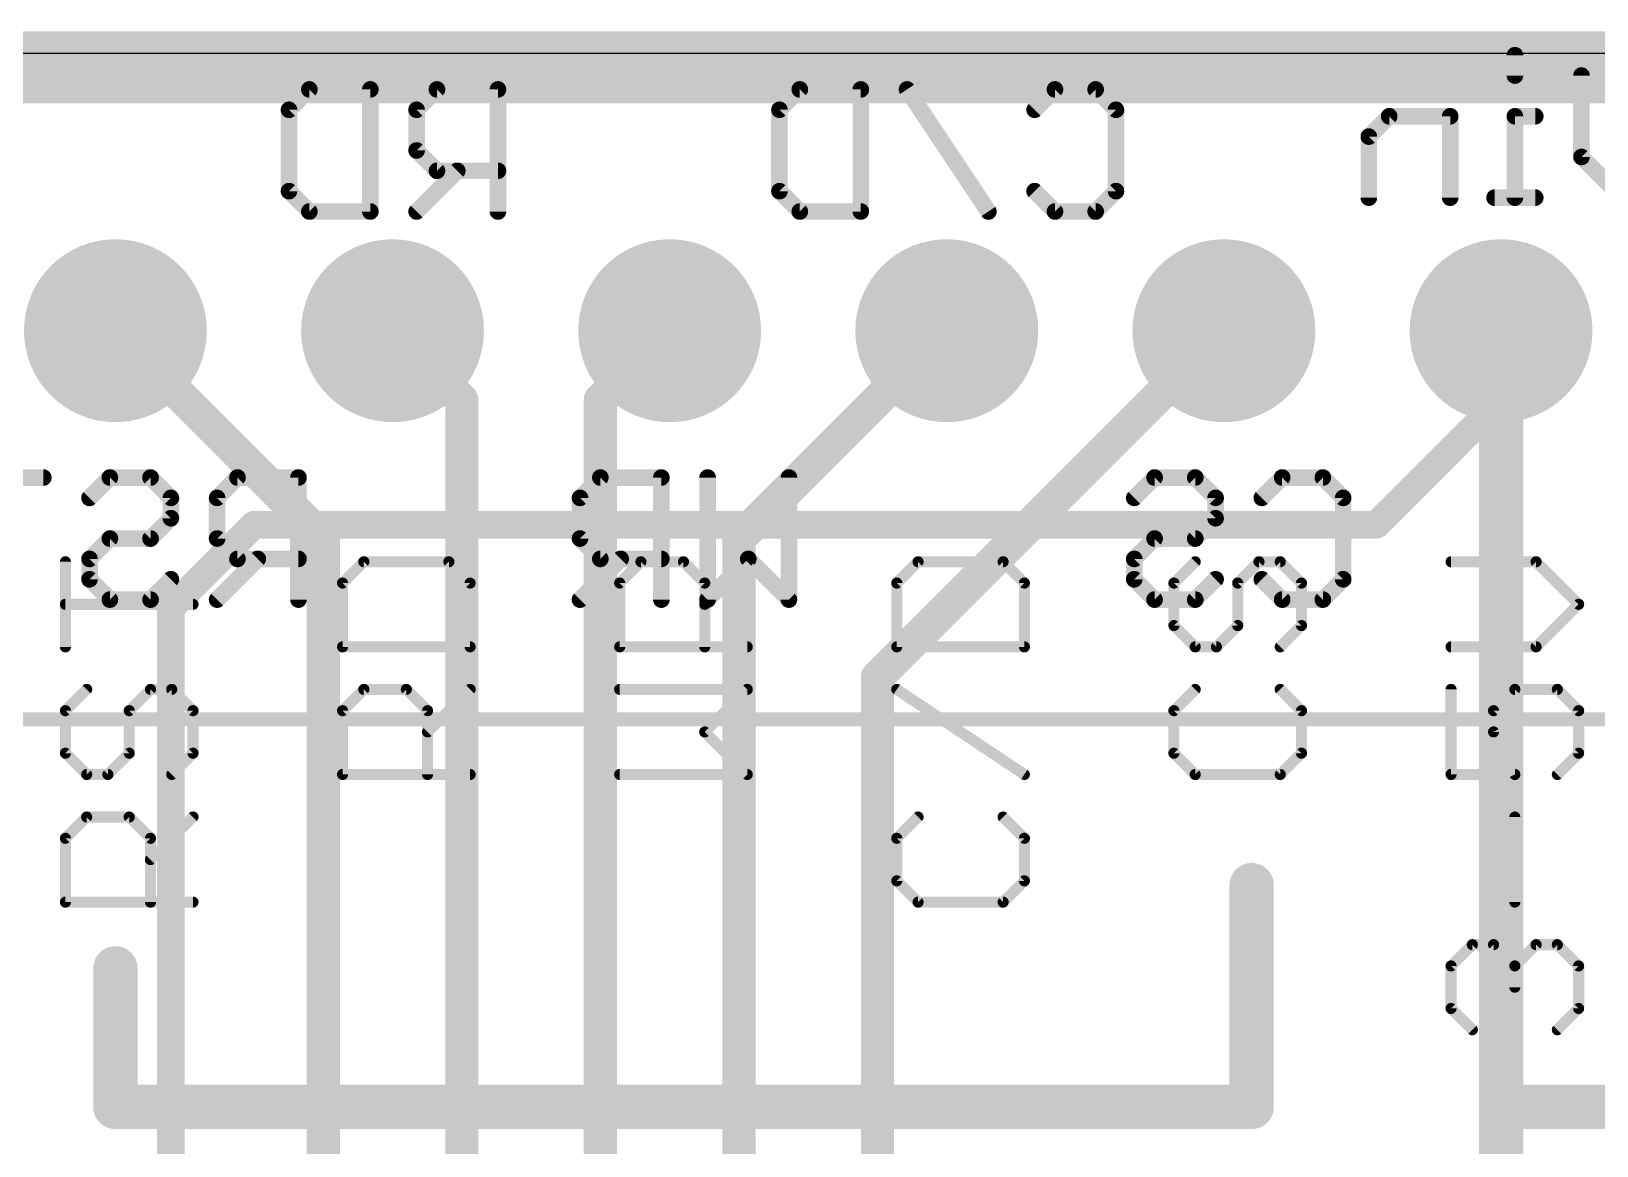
# Model space of a CAD drawing. Extents: x -31.2 to 31.2, y -41.1 to 40.8.
# Drawn here: x 8.12 to 22.47, y 30.63 to 40.84 of the extents above; entities that cross this region are included whole.
import ezdxf

# ---------------------------------------------------------------- set-up
doc = ezdxf.new("R2010")
doc.units = 0
for name, color, linetype in [('1', 12, 'CONTINUOUS'), ('16', 132, 'CONTINUOUS'), ('17', 110, 'CONTINUOUS'), ('20', 53, 'CONTINUOUS'), ('21', 40, 'CONTINUOUS'), ('22', 6, 'CONTINUOUS'), ('51', 253, 'CONTINUOUS')]:
    doc.layers.add(name, color=color, linetype=linetype)

# ---------------------------------------------------------------- blocks, each defined once
blk = doc.blocks.new('RECT')
blk.add_solid([(-0.5, -0.5), (0.5, -0.5), (-0.5, 0.5), (0.5, 0.5)])
blk = doc.blocks.new('ROUNDP')
at = {"const_width": 0.5}
blk.add_lwpolyline([(0, -0.25, 1), (0, 0.25, 1), (0, -0.25)], format="xyb", dxfattribs=at)

msp = doc.modelspace()

# ---------------------------------------------------------------- linework, layer by layer
at = {"layer": '1'}
for points, const_width in [([(25.4, 40.64), (-25.4, 40.64)], 0.4064), ([(8.89, 38.1), (10.795, 36.195)], 0.3048), ([(11.43, 38.1), (12.065, 37.465)], 0.3048), ([(13.97, 38.1), (13.335, 37.465)], 0.3048), ([(16.51, 38.1), (14.605, 36.195)], 0.3048), ([(19.05, 38.1), (15.875, 34.925)], 0.3048), ([(21.59, 38.1), (21.59, 26.924)], 0.4064), ([(12.065, 37.465), (12.065, 23.3172)], 0.3048), ([(13.335, 37.465), (13.335, 26.67)], 0.3048), ([(10.795, 36.195), (10.795, 23.3172)], 0.3048), ([(14.605, 36.195), (14.605, 23.3172)], 0.3048), ([(15.875, 34.925), (15.875, 23.3172)], 0.3048)]:
    msp.add_lwpolyline(points, dxfattribs=dict(at, const_width=const_width))
for points, const_width in [([(8.9439, 38.1539, 1), (8.8361, 38.0461)], 0.1524), ([(11.4839, 38.1539, 1), (11.3761, 38.0461)], 0.1524), ([(14.0239, 38.0461, 1), (13.9161, 38.1539)], 0.1524), ([(16.5639, 38.0461, 1), (16.4561, 38.1539)], 0.1524), ([(19.1039, 38.0461, 1), (18.9961, 38.1539)], 0.1524), ([(21.6916, 38.1, 1), (21.4884, 38.1)], 0.2032), ([(12.1412, 37.465, 1), (11.9888, 37.465)], 0.1524), ([(12.0111, 37.4111, 1), (12.1189, 37.5189)], 0.1524), ([(13.4112, 37.465, 1), (13.2588, 37.465)], 0.1524), ([(13.2811, 37.5189, 1), (13.3889, 37.4111)], 0.1524), ([(10.8712, 36.195, 1), (10.7188, 36.195)], 0.1524), ([(10.7411, 36.1411, 1), (10.8489, 36.2489)], 0.1524), ([(14.6812, 36.195, 1), (14.5288, 36.195)], 0.1524), ([(14.5511, 36.2489, 1), (14.6589, 36.1411)], 0.1524), ([(15.9512, 34.925, 1), (15.7988, 34.925)], 0.1524), ([(15.8211, 34.9789, 1), (15.9289, 34.8711)], 0.1524)]:
    msp.add_lwpolyline(points, format="xyb", dxfattribs=dict(at, const_width=const_width))
at = {"layer": '16'}
for points, const_width in [([(25.4, 40.386), (-25.4, 40.386)], 0.4064), ([(21.59, 37.465), (21.59, 38.1)], 0.254), ([(20.447, 36.322), (21.59, 37.465)], 0.254), ([(9.398, 35.56), (10.16, 36.322)], 0.254), ([(10.16, 36.322), (20.447, 36.322)], 0.254), ([(9.398, 29.083), (9.398, 35.56)], 0.254)]:
    msp.add_lwpolyline(points, dxfattribs=dict(at, const_width=const_width))
at = {"layer": '16', "const_width": 0.127}
for points in [[(21.6535, 38.1, 1), (21.5265, 38.1)], [(21.6349, 37.4201, 1), (21.5451, 37.5099)], [(21.5265, 37.465, 1), (21.6535, 37.465)], [(10.16, 36.3855, 1), (10.16, 36.2585)], [(10.2049, 36.2771, 1), (10.1151, 36.3669)], [(20.447, 36.2585, 1), (20.447, 36.3855)], [(20.4021, 36.3669, 1), (20.4919, 36.2771)], [(9.4615, 35.56, 1), (9.3345, 35.56)], [(9.3531, 35.6049, 1), (9.4429, 35.5151)]]:
    msp.add_lwpolyline(points, format="xyb", dxfattribs=at)
at = {"layer": '20'}
msp.add_line((28.702, 40.64), (-28.702, 40.64), dxfattribs=at)
at = {"layer": '21'}
for points, const_width in [([(8.4318, 35.2034), (8.4318, 35.983)], 0.1016), ([(11.1667, 35.983), (10.9718, 35.7881)], 0.1016), ([(11.9463, 35.983), (11.1667, 35.983)], 0.1016), ([(12.1412, 35.7881), (11.9463, 35.983)], 0.1016), ([(13.5118, 35.7881), (13.7067, 35.983)], 0.1016), ([(13.7067, 35.983), (14.0965, 35.983)], 0.1016), ([(14.0965, 35.983), (14.2914, 35.7881)], 0.1016), ([(14.2914, 35.5932), (14.6812, 35.983)], 0.1016), ([(16.2467, 35.983), (16.0518, 35.7881)], 0.1016), ([(17.0263, 35.983), (16.2467, 35.983)], 0.1016), ([(17.2212, 35.7881), (17.0263, 35.983)], 0.1016), ([(18.7867, 35.983), (18.5918, 35.7881)], 0.1016), ([(19.1765, 35.7881), (19.3714, 35.983)], 0.1016), ([(19.3714, 35.983), (19.5663, 35.983)], 0.1016), ([(19.5663, 35.983), (19.7612, 35.7881)], 0.1016), ([(21.9114, 35.983), (21.1318, 35.983)], 0.1016), ([(22.3012, 35.5932), (21.9114, 35.983)], 0.1016), ([(10.9718, 35.7881), (10.9718, 35.2034)], 0.1016), ([(12.1412, 35.2034), (12.1412, 35.7881)], 0.1016), ([(13.5118, 35.2034), (13.5118, 35.7881)], 0.1016), ([(14.2914, 35.7881), (14.2914, 35.2034)], 0.1016), ([(16.0518, 35.7881), (16.0518, 35.2034)], 0.1016), ([(17.2212, 35.2034), (17.2212, 35.7881)], 0.1016), ([(18.5918, 35.7881), (18.5918, 35.3983)], 0.1016), ([(19.1765, 35.3983), (19.1765, 35.7881)], 0.1016), ([(19.7612, 35.7881), (19.7612, 35.3983)], 0.1016), ([(9.6012, 35.5932), (8.4318, 35.5932)], 0.1016), ([(21.9114, 35.2034), (22.3012, 35.5932)], 0.1016), ([(18.5918, 35.3983), (18.7867, 35.2034)], 0.1016), ([(18.9816, 35.2034), (19.1765, 35.3983)], 0.1016), ([(19.7612, 35.3983), (19.5663, 35.2034)], 0.1016), ([(10.9718, 35.2034), (12.1412, 35.2034)], 0.1016), ([(14.6812, 35.2034), (13.5118, 35.2034)], 0.1016), ([(16.0518, 35.2034), (17.2212, 35.2034)], 0.1016), ([(18.7867, 35.2034), (18.9816, 35.2034)], 0.1016), ([(21.1318, 35.2034), (21.9114, 35.2034)], 0.1016), ([(8.6267, 34.8136), (8.4318, 34.6187)], 0.1016), ([(9.0165, 34.6187), (9.2114, 34.8136)], 0.1016), ([(9.2114, 34.8136), (9.4063, 34.8136)], 0.1016), ([(9.4063, 34.8136), (9.6012, 34.6187)], 0.1016), ([(10.9718, 34.6187), (11.1667, 34.8136)], 0.1016), ([(11.1667, 34.8136), (11.5565, 34.8136)], 0.1016), ([(11.5565, 34.8136), (11.7514, 34.6187)], 0.1016), ([(11.7514, 34.4238), (12.1412, 34.8136)], 0.1016), ([(14.6812, 34.8136), (13.5118, 34.8136)], 0.1016), ([(14.2914, 34.4238), (14.6812, 34.8136)], 0.1016), ([(17.2212, 34.034), (16.0518, 34.8136)], 0.1016), ([(18.7867, 34.8136), (18.5918, 34.6187)], 0.1016), ([(19.7612, 34.6187), (19.5663, 34.8136)], 0.1016), ([(21.1318, 34.8136), (21.1318, 34.034)], 0.1016), ([(21.5216, 34.6187), (21.7165, 34.8136)], 0.1016), ([(21.7165, 34.8136), (22.1063, 34.8136)], 0.1016), ([(22.1063, 34.8136), (22.3012, 34.6187)], 0.1016), ([(8.4318, 34.6187), (8.4318, 34.2289)], 0.1016), ([(9.0165, 34.2289), (9.0165, 34.6187)], 0.1016), ([(9.6012, 34.6187), (9.6012, 34.2289)], 0.1016), ([(10.9718, 34.034), (10.9718, 34.6187)], 0.1016), ([(11.7514, 34.6187), (11.7514, 34.034)], 0.1016), ([(18.5918, 34.6187), (18.5918, 34.2289)], 0.1016), ([(19.7612, 34.2289), (19.7612, 34.6187)], 0.1016), ([(21.5216, 34.4238), (21.5216, 34.6187)], 0.1016), ([(22.3012, 34.6187), (22.3012, 34.2289)], 0.1016), ([(14.6812, 34.034), (14.2914, 34.4238)], 0.1016), ([(21.7165, 34.034), (21.5216, 34.4238)], 0.1016), ([(8.4318, 34.2289), (8.6267, 34.034)], 0.1016), ([(8.8216, 34.034), (9.0165, 34.2289)], 0.1016), ([(9.6012, 34.2289), (9.4063, 34.034)], 0.1016), ([(18.5918, 34.2289), (18.7867, 34.034)], 0.1016), ([(19.5663, 34.034), (19.7612, 34.2289)], 0.1016), ([(22.3012, 34.2289), (22.1063, 34.034)], 0.1016), ([(8.6267, 34.034), (8.8216, 34.034)], 0.1016), ([(12.1412, 34.034), (10.9718, 34.034)], 0.1016), ([(13.5118, 34.034), (14.6812, 34.034)], 0.1016), ([(18.7867, 34.034), (19.5663, 34.034)], 0.1016), ([(21.1318, 34.034), (21.7165, 34.034)], 0.1016), ([(8.4318, 33.4493), (8.6267, 33.6442)], 0.1016), ([(8.6267, 33.6442), (9.0165, 33.6442)], 0.1016), ([(9.0165, 33.6442), (9.2114, 33.4493)], 0.1016), ([(9.2114, 33.2544), (9.6012, 33.6442)], 0.1016), ([(16.2467, 33.6442), (16.0518, 33.4493)], 0.1016), ([(17.2212, 33.4493), (17.0263, 33.6442)], 0.1016), ([(21.7165, 32.8646), (21.7165, 33.6442)], 0.1016), ([(8.4318, 32.8646), (8.4318, 33.4493)], 0.1016), ([(9.2114, 33.4493), (9.2114, 32.8646)], 0.1016), ([(16.0518, 33.4493), (16.0518, 33.0595)], 0.1016), ([(17.2212, 33.0595), (17.2212, 33.4493)], 0.1016), ([(19.304, 30.988), (19.304, 33.02)], 0.4064), ([(16.0518, 33.0595), (16.2467, 32.8646)], 0.1016), ([(17.0263, 32.8646), (17.2212, 33.0595)], 0.1016), ([(9.6012, 32.8646), (8.4318, 32.8646)], 0.1016), ([(16.2467, 32.8646), (17.0263, 32.8646)], 0.1016), ([(8.89, 32.258), (8.89, 30.988)], 0.4064), ([(21.1318, 32.2799), (21.3267, 32.4748)], 0.1016), ([(21.3267, 32.4748), (21.5216, 32.4748)], 0.1016), ([(21.5216, 32.4748), (21.7165, 32.2799)], 0.1016), ([(21.7165, 32.2799), (21.9114, 32.4748)], 0.1016), ([(21.9114, 32.4748), (22.1063, 32.4748)], 0.1016), ([(22.1063, 32.4748), (22.3012, 32.2799)], 0.1016), ([(21.1318, 31.8901), (21.1318, 32.2799)], 0.1016), ([(21.7165, 32.2799), (21.7165, 32.085)], 0.1016), ([(22.3012, 32.2799), (22.3012, 31.8901)], 0.1016), ([(21.3267, 31.6952), (21.1318, 31.8901)], 0.1016), ([(22.3012, 31.8901), (22.1063, 31.6952)], 0.1016), ([(8.89, 30.988), (19.304, 30.988)], 0.4064), ([(21.59, 30.988), (24.384, 30.988)], 0.4064)]:
    msp.add_lwpolyline(points, dxfattribs=dict(at, const_width=const_width))
for points, const_width in [([(8.4572, 35.983, 1), (8.4064, 35.983)], 0.0508), ([(11.1667, 36.0084, 1), (11.1667, 35.9576)], 0.0508), ([(11.1847, 35.965, 1), (11.1487, 36.001)], 0.0508), ([(11.9643, 36.001, 1), (11.9283, 35.965)], 0.0508), ([(11.9463, 35.9576, 1), (11.9463, 36.0084)], 0.0508), ([(13.7067, 36.0084, 1), (13.7067, 35.9576)], 0.0508), ([(13.7247, 35.965, 1), (13.6887, 36.001)], 0.0508), ([(14.1145, 36.001, 1), (14.0785, 35.965)], 0.0508), ([(14.0965, 35.9576, 1), (14.0965, 36.0084)], 0.0508), ([(14.6992, 35.965, 1), (14.6632, 36.001)], 0.0508), ([(16.2467, 36.0084, 1), (16.2467, 35.9576)], 0.0508), ([(16.2647, 35.965, 1), (16.2287, 36.001)], 0.0508), ([(17.0443, 36.001, 1), (17.0083, 35.965)], 0.0508), ([(17.0263, 35.9576, 1), (17.0263, 36.0084)], 0.0508), ([(18.8047, 35.965, 1), (18.7687, 36.001)], 0.0508), ([(19.3714, 36.0084, 1), (19.3714, 35.9576)], 0.0508), ([(19.3894, 35.965, 1), (19.3534, 36.001)], 0.0508), ([(19.5843, 36.001, 1), (19.5483, 35.965)], 0.0508), ([(19.5663, 35.9576, 1), (19.5663, 36.0084)], 0.0508), ([(21.1318, 36.0084, 1), (21.1318, 35.9576)], 0.0508), ([(21.9294, 36.001, 1), (21.8934, 35.965)], 0.0508), ([(21.9114, 35.9576, 1), (21.9114, 36.0084)], 0.0508), ([(10.9538, 35.8061, 1), (10.9898, 35.7701)], 0.0508), ([(10.9972, 35.7881, 1), (10.9464, 35.7881)], 0.0508), ([(12.1666, 35.7881, 1), (12.1158, 35.7881)], 0.0508), ([(12.1232, 35.7701, 1), (12.1592, 35.8061)], 0.0508), ([(13.4938, 35.8061, 1), (13.5298, 35.7701)], 0.0508), ([(13.5372, 35.7881, 1), (13.4864, 35.7881)], 0.0508), ([(14.3168, 35.7881, 1), (14.266, 35.7881)], 0.0508), ([(14.2734, 35.7701, 1), (14.3094, 35.8061)], 0.0508), ([(16.0338, 35.8061, 1), (16.0698, 35.7701)], 0.0508), ([(16.0772, 35.7881, 1), (16.0264, 35.7881)], 0.0508), ([(17.2466, 35.7881, 1), (17.1958, 35.7881)], 0.0508), ([(17.2032, 35.7701, 1), (17.2392, 35.8061)], 0.0508), ([(18.5738, 35.8061, 1), (18.6098, 35.7701)], 0.0508), ([(18.6172, 35.7881, 1), (18.5664, 35.7881)], 0.0508), ([(19.1585, 35.8061, 1), (19.1945, 35.7701)], 0.0508), ([(19.2019, 35.7881, 1), (19.1511, 35.7881)], 0.0508), ([(19.7866, 35.7881, 1), (19.7358, 35.7881)], 0.0508), ([(19.7432, 35.7701, 1), (19.7792, 35.8061)], 0.0508), ([(8.4318, 35.6186, 1), (8.4318, 35.5678)], 0.0508), ([(9.6012, 35.5678, 1), (9.6012, 35.6186)], 0.0508), ([(14.2734, 35.6112, 1), (14.3094, 35.5752)], 0.0508), ([(22.3192, 35.5752, 1), (22.2832, 35.6112)], 0.0508), ([(22.2832, 35.5752, 1), (22.3192, 35.6112)], 0.0508), ([(18.6098, 35.4163, 1), (18.5738, 35.3803)], 0.0508), ([(19.1945, 35.3803, 1), (19.1585, 35.4163)], 0.0508), ([(19.7792, 35.3803, 1), (19.7432, 35.4163)], 0.0508), ([(18.5664, 35.3983, 1), (18.6172, 35.3983)], 0.0508), ([(19.1511, 35.3983, 1), (19.2019, 35.3983)], 0.0508), ([(19.7358, 35.3983, 1), (19.7866, 35.3983)], 0.0508), ([(8.4064, 35.2034, 1), (8.4572, 35.2034)], 0.0508), ([(10.9718, 35.2288, 1), (10.9718, 35.178)], 0.0508), ([(10.9464, 35.2034, 1), (10.9972, 35.2034)], 0.0508), ([(12.1158, 35.2034, 1), (12.1666, 35.2034)], 0.0508), ([(12.1412, 35.178, 1), (12.1412, 35.2288)], 0.0508), ([(13.5118, 35.2288, 1), (13.5118, 35.178)], 0.0508), ([(13.4864, 35.2034, 1), (13.5372, 35.2034)], 0.0508), ([(14.266, 35.2034, 1), (14.3168, 35.2034)], 0.0508), ([(14.6812, 35.178, 1), (14.6812, 35.2288)], 0.0508), ([(16.0518, 35.2288, 1), (16.0518, 35.178)], 0.0508), ([(16.0264, 35.2034, 1), (16.0772, 35.2034)], 0.0508), ([(17.1958, 35.2034, 1), (17.2466, 35.2034)], 0.0508), ([(17.2212, 35.178, 1), (17.2212, 35.2288)], 0.0508), ([(18.7867, 35.2288, 1), (18.7867, 35.178)], 0.0508), ([(18.7687, 35.1854, 1), (18.8047, 35.2214)], 0.0508), ([(18.9636, 35.2214, 1), (18.9996, 35.1854)], 0.0508), ([(18.9816, 35.178, 1), (18.9816, 35.2288)], 0.0508), ([(19.5483, 35.2214, 1), (19.5843, 35.1854)], 0.0508), ([(21.1318, 35.2288, 1), (21.1318, 35.178)], 0.0508), ([(21.8934, 35.2214, 1), (21.9294, 35.1854)], 0.0508), ([(21.9114, 35.178, 1), (21.9114, 35.2288)], 0.0508), ([(8.6447, 34.7956, 1), (8.6087, 34.8316)], 0.0508), ([(9.2114, 34.839, 1), (9.2114, 34.7882)], 0.0508), ([(9.2294, 34.7956, 1), (9.1934, 34.8316)], 0.0508), ([(9.4243, 34.8316, 1), (9.3883, 34.7956)], 0.0508), ([(9.4063, 34.7882, 1), (9.4063, 34.839)], 0.0508), ([(11.1667, 34.839, 1), (11.1667, 34.7882)], 0.0508), ([(11.1847, 34.7956, 1), (11.1487, 34.8316)], 0.0508), ([(11.5745, 34.8316, 1), (11.5385, 34.7956)], 0.0508), ([(11.5565, 34.7882, 1), (11.5565, 34.839)], 0.0508), ([(12.1592, 34.7956, 1), (12.1232, 34.8316)], 0.0508), ([(13.5118, 34.839, 1), (13.5118, 34.7882)], 0.0508), ([(14.6992, 34.7956, 1), (14.6632, 34.8316)], 0.0508), ([(14.6812, 34.7882, 1), (14.6812, 34.839)], 0.0508), ([(16.0659, 34.8347, 1), (16.0377, 34.7925)], 0.0508), ([(18.8047, 34.7956, 1), (18.7687, 34.8316)], 0.0508), ([(19.5843, 34.8316, 1), (19.5483, 34.7956)], 0.0508), ([(21.1572, 34.8136, 1), (21.1064, 34.8136)], 0.0508), ([(21.7165, 34.839, 1), (21.7165, 34.7882)], 0.0508), ([(21.7345, 34.7956, 1), (21.6985, 34.8316)], 0.0508), ([(22.1243, 34.8316, 1), (22.0883, 34.7956)], 0.0508), ([(22.1063, 34.7882, 1), (22.1063, 34.839)], 0.0508), ([(8.4138, 34.6367, 1), (8.4498, 34.6007)], 0.0508), ([(8.4572, 34.6187, 1), (8.4064, 34.6187)], 0.0508), ([(8.9985, 34.6367, 1), (9.0345, 34.6007)], 0.0508), ([(9.0419, 34.6187, 1), (8.9911, 34.6187)], 0.0508), ([(9.6266, 34.6187, 1), (9.5758, 34.6187)], 0.0508), ([(9.5832, 34.6007, 1), (9.6192, 34.6367)], 0.0508), ([(10.9538, 34.6367, 1), (10.9898, 34.6007)], 0.0508), ([(10.9972, 34.6187, 1), (10.9464, 34.6187)], 0.0508), ([(11.7768, 34.6187, 1), (11.726, 34.6187)], 0.0508), ([(11.7334, 34.6007, 1), (11.7694, 34.6367)], 0.0508), ([(18.5738, 34.6367, 1), (18.6098, 34.6007)], 0.0508), ([(18.6172, 34.6187, 1), (18.5664, 34.6187)], 0.0508), ([(19.7866, 34.6187, 1), (19.7358, 34.6187)], 0.0508), ([(19.7432, 34.6007, 1), (19.7792, 34.6367)], 0.0508), ([(21.5036, 34.6367, 1), (21.5396, 34.6007)], 0.0508), ([(21.547, 34.6187, 1), (21.4962, 34.6187)], 0.0508), ([(22.3266, 34.6187, 1), (22.2758, 34.6187)], 0.0508), ([(22.2832, 34.6007, 1), (22.3192, 34.6367)], 0.0508), ([(11.7334, 34.4418, 1), (11.7694, 34.4058)], 0.0508), ([(14.3094, 34.4418, 1), (14.2734, 34.4058)], 0.0508), ([(14.2734, 34.4418, 1), (14.3094, 34.4058)], 0.0508), ([(21.5443, 34.4352, 1), (21.4989, 34.4124)], 0.0508), ([(21.4962, 34.4238, 1), (21.547, 34.4238)], 0.0508), ([(8.4498, 34.2469, 1), (8.4138, 34.2109)], 0.0508), ([(8.4064, 34.2289, 1), (8.4572, 34.2289)], 0.0508), ([(8.9911, 34.2289, 1), (9.0419, 34.2289)], 0.0508), ([(9.0345, 34.2109, 1), (8.9985, 34.2469)], 0.0508), ([(9.5758, 34.2289, 1), (9.6266, 34.2289)], 0.0508), ([(9.6192, 34.2109, 1), (9.5832, 34.2469)], 0.0508), ([(18.6098, 34.2469, 1), (18.5738, 34.2109)], 0.0508), ([(18.5664, 34.2289, 1), (18.6172, 34.2289)], 0.0508), ([(19.7358, 34.2289, 1), (19.7866, 34.2289)], 0.0508), ([(19.7792, 34.2109, 1), (19.7432, 34.2469)], 0.0508), ([(22.2758, 34.2289, 1), (22.3266, 34.2289)], 0.0508), ([(22.3192, 34.2109, 1), (22.2832, 34.2469)], 0.0508), ([(8.6267, 34.0594, 1), (8.6267, 34.0086)], 0.0508), ([(8.6087, 34.016, 1), (8.6447, 34.052)], 0.0508), ([(8.8036, 34.052, 1), (8.8396, 34.016)], 0.0508), ([(8.8216, 34.0086, 1), (8.8216, 34.0594)], 0.0508), ([(9.3883, 34.052, 1), (9.4243, 34.016)], 0.0508), ([(10.9718, 34.0594, 1), (10.9718, 34.0086)], 0.0508), ([(10.9464, 34.034, 1), (10.9972, 34.034)], 0.0508), ([(11.726, 34.034, 1), (11.7768, 34.034)], 0.0508), ([(12.1412, 34.0086, 1), (12.1412, 34.0594)], 0.0508), ([(13.5118, 34.0594, 1), (13.5118, 34.0086)], 0.0508), ([(14.6632, 34.016, 1), (14.6992, 34.052)], 0.0508), ([(14.6812, 34.0086, 1), (14.6812, 34.0594)], 0.0508), ([(17.2071, 34.0129, 1), (17.2353, 34.0551)], 0.0508), ([(18.7867, 34.0594, 1), (18.7867, 34.0086)], 0.0508), ([(18.7687, 34.016, 1), (18.8047, 34.052)], 0.0508), ([(19.5483, 34.052, 1), (19.5843, 34.016)], 0.0508), ([(19.5663, 34.0086, 1), (19.5663, 34.0594)], 0.0508), ([(21.1318, 34.0594, 1), (21.1318, 34.0086)], 0.0508), ([(21.1064, 34.034, 1), (21.1572, 34.034)], 0.0508), ([(21.6938, 34.0226, 1), (21.7392, 34.0454)], 0.0508), ([(21.7165, 34.0086, 1), (21.7165, 34.0594)], 0.0508), ([(22.0883, 34.052, 1), (22.1243, 34.016)], 0.0508), ([(8.6267, 33.6696, 1), (8.6267, 33.6188)], 0.0508), ([(8.6447, 33.6262, 1), (8.6087, 33.6622)], 0.0508), ([(9.0345, 33.6622, 1), (8.9985, 33.6262)], 0.0508), ([(9.0165, 33.6188, 1), (9.0165, 33.6696)], 0.0508), ([(9.6192, 33.6262, 1), (9.5832, 33.6622)], 0.0508), ([(16.2647, 33.6262, 1), (16.2287, 33.6622)], 0.0508), ([(17.0443, 33.6622, 1), (17.0083, 33.6262)], 0.0508), ([(21.7419, 33.6442, 1), (21.6911, 33.6442)], 0.0508), ([(8.4138, 33.4673, 1), (8.4498, 33.4313)], 0.0508), ([(8.4572, 33.4493, 1), (8.4064, 33.4493)], 0.0508), ([(9.2368, 33.4493, 1), (9.186, 33.4493)], 0.0508), ([(9.1934, 33.4313, 1), (9.2294, 33.4673)], 0.0508), ([(16.0338, 33.4673, 1), (16.0698, 33.4313)], 0.0508), ([(16.0772, 33.4493, 1), (16.0264, 33.4493)], 0.0508), ([(17.2466, 33.4493, 1), (17.1958, 33.4493)], 0.0508), ([(17.2032, 33.4313, 1), (17.2392, 33.4673)], 0.0508), ([(9.1934, 33.2724, 1), (9.2294, 33.2364)], 0.0508), ([(19.4056, 33.02, 1), (19.2024, 33.02)], 0.2032), ([(16.0698, 33.0775, 1), (16.0338, 33.0415)], 0.0508), ([(16.0264, 33.0595, 1), (16.0772, 33.0595)], 0.0508), ([(17.1958, 33.0595, 1), (17.2466, 33.0595)], 0.0508), ([(17.2392, 33.0415, 1), (17.2032, 33.0775)], 0.0508), ([(8.4318, 32.89, 1), (8.4318, 32.8392)], 0.0508), ([(8.4064, 32.8646, 1), (8.4572, 32.8646)], 0.0508), ([(9.186, 32.8646, 1), (9.2368, 32.8646)], 0.0508), ([(9.6012, 32.8392, 1), (9.6012, 32.89)], 0.0508), ([(16.2467, 32.89, 1), (16.2467, 32.8392)], 0.0508), ([(16.2287, 32.8466, 1), (16.2647, 32.8826)], 0.0508), ([(17.0083, 32.8826, 1), (17.0443, 32.8466)], 0.0508), ([(17.0263, 32.8392, 1), (17.0263, 32.89)], 0.0508), ([(21.6911, 32.8646, 1), (21.7419, 32.8646)], 0.0508), ([(8.9916, 32.258, 1), (8.7884, 32.258)], 0.2032), ([(21.3267, 32.5002, 1), (21.3267, 32.4494)], 0.0508), ([(21.3447, 32.4568, 1), (21.3087, 32.4928)], 0.0508), ([(21.5396, 32.4928, 1), (21.5036, 32.4568)], 0.0508), ([(21.5216, 32.4494, 1), (21.5216, 32.5002)], 0.0508), ([(21.9114, 32.5002, 1), (21.9114, 32.4494)], 0.0508), ([(21.9294, 32.4568, 1), (21.8934, 32.4928)], 0.0508), ([(22.1243, 32.4928, 1), (22.0883, 32.4568)], 0.0508), ([(22.1063, 32.4494, 1), (22.1063, 32.5002)], 0.0508), ([(21.1138, 32.2979, 1), (21.1498, 32.2619)], 0.0508), ([(21.1572, 32.2799, 1), (21.1064, 32.2799)], 0.0508), ([(21.6985, 32.2979, 1), (21.7345, 32.2619)], 0.0508), ([(21.7419, 32.2799, 1), (21.6911, 32.2799)], 0.0508), ([(21.6985, 32.2619, 1), (21.7345, 32.2979)], 0.0508), ([(22.3266, 32.2799, 1), (22.2758, 32.2799)], 0.0508), ([(22.2832, 32.2619, 1), (22.3192, 32.2979)], 0.0508), ([(21.6911, 32.085, 1), (21.7419, 32.085)], 0.0508), ([(21.1498, 31.9081, 1), (21.1138, 31.8721)], 0.0508), ([(21.1064, 31.8901, 1), (21.1572, 31.8901)], 0.0508), ([(22.2758, 31.8901, 1), (22.3266, 31.8901)], 0.0508), ([(22.3192, 31.8721, 1), (22.2832, 31.9081)], 0.0508), ([(21.3087, 31.6772, 1), (21.3447, 31.7132)], 0.0508), ([(22.0883, 31.7132, 1), (22.1243, 31.6772)], 0.0508), ([(8.89, 31.0896, 1), (8.89, 30.8864)], 0.2032), ([(19.304, 30.8864, 1), (19.304, 31.0896)], 0.2032), ([(21.59, 31.0896, 1), (21.59, 30.8864)], 0.2032), ([(8.7884, 30.988, 1), (8.9916, 30.988)], 0.2032), ([(19.2024, 30.988, 1), (19.4056, 30.988)], 0.2032)]:
    msp.add_lwpolyline(points, format="xyb", dxfattribs=dict(at, const_width=const_width))
at = {"layer": '22'}
for points, const_width in [([(21.7172, 40.6242), (21.7172, 40.4378)], 0.1524), ([(22.3273, 39.6921), (22.3273, 40.4378)], 0.1524), ([(10.4811, 40.1243), (10.6675, 40.3108)], 0.1524), ([(10.6675, 40.3108), (11.2268, 40.3108)], 0.1524), ([(11.2268, 40.3108), (11.2268, 39.1922)], 0.1524), ([(11.8369, 40.3108), (11.6505, 40.1243)], 0.1524), ([(12.3962, 40.3108), (11.8369, 40.3108)], 0.1524), ([(12.3962, 39.1922), (12.3962, 40.3108)], 0.1524), ([(14.9764, 40.1243), (15.1628, 40.3108)], 0.1524), ([(15.1628, 40.3108), (15.7221, 40.3108)], 0.1524), ([(15.7221, 40.3108), (15.7221, 39.1922)], 0.1524), ([(16.8915, 39.1922), (16.1458, 40.3108)], 0.1524), ([(17.3152, 40.1243), (17.5016, 40.3108)], 0.1524), ([(17.5016, 40.3108), (17.8745, 40.3108)], 0.1524), ([(17.8745, 40.3108), (18.0609, 40.1243)], 0.1524), ([(10.4811, 39.3786), (10.4811, 40.1243)], 0.1524), ([(11.6505, 40.1243), (11.6505, 39.7515)], 0.1524), ([(14.9764, 39.3786), (14.9764, 40.1243)], 0.1524), ([(18.0609, 40.1243), (18.0609, 39.3786)], 0.1524), ([(20.5647, 40.0649), (20.3783, 39.8785)], 0.1524), ([(21.124, 40.0649), (20.5647, 40.0649)], 0.1524), ([(21.124, 39.3192), (21.124, 40.0649)], 0.1524), ([(21.9036, 40.0649), (21.7172, 40.0649)], 0.1524), ([(21.7172, 40.0649), (21.7172, 39.3192)], 0.1524), ([(20.3783, 39.8785), (20.3783, 39.3192)], 0.1524), ([(11.6505, 39.7515), (11.8369, 39.565)], 0.1524), ([(22.7002, 39.3192), (22.3273, 39.6921)], 0.1524), ([(12.0234, 39.565), (11.6505, 39.1922)], 0.1524), ([(11.8369, 39.565), (12.3962, 39.565)], 0.1524), ([(10.6675, 39.1922), (10.4811, 39.3786)], 0.1524), ([(15.1628, 39.1922), (14.9764, 39.3786)], 0.1524), ([(17.5016, 39.1922), (17.3152, 39.3786)], 0.1524), ([(18.0609, 39.3786), (17.8745, 39.1922)], 0.1524), ([(21.9036, 39.3192), (21.5308, 39.3192)], 0.1524), ([(11.2268, 39.1922), (10.6675, 39.1922)], 0.1524), ([(15.7221, 39.1922), (15.1628, 39.1922)], 0.1524), ([(17.8745, 39.1922), (17.5016, 39.1922)], 0.1524), ([(8.2291, 36.7548), (7.4834, 36.7548)], 0.1524), ([(8.6528, 36.5683), (8.8392, 36.7548)], 0.1524), ([(8.8392, 36.7548), (9.2121, 36.7548)], 0.1524), ([(9.2121, 36.7548), (9.3985, 36.5683)], 0.1524), ([(10.0086, 36.7548), (9.8222, 36.5683)], 0.1524), ([(10.5679, 36.7548), (10.0086, 36.7548)], 0.1524), ([(10.5679, 35.6362), (10.5679, 36.7548)], 0.1524), ([(13.3345, 36.7548), (13.1481, 36.5683)], 0.1524), ([(13.8938, 36.7548), (13.3345, 36.7548)], 0.1524), ([(13.8938, 35.6362), (13.8938, 36.7548)], 0.1524), ([(14.3175, 35.6362), (14.3175, 36.7548)], 0.1524), ([(15.0632, 36.7548), (15.0632, 35.6362)], 0.1524), ([(18.2281, 36.5683), (18.4145, 36.7548)], 0.1524), ([(18.4145, 36.7548), (18.7874, 36.7548)], 0.1524), ([(18.7874, 36.7548), (18.9738, 36.5683)], 0.1524), ([(19.3975, 36.5683), (19.5839, 36.7548)], 0.1524), ([(19.5839, 36.7548), (19.9568, 36.7548)], 0.1524), ([(19.9568, 36.7548), (20.1432, 36.5683)], 0.1524), ([(9.3985, 36.5683), (9.3985, 36.3819)], 0.1524), ([(9.8222, 36.5683), (9.8222, 36.1955)], 0.1524), ([(13.1481, 36.5683), (13.1481, 36.1955)], 0.1524), ([(18.9738, 36.5683), (18.9738, 36.3819)], 0.1524), ([(20.1432, 36.5683), (20.1432, 35.8226)], 0.1524), ([(9.3985, 36.3819), (9.2121, 36.1955)], 0.1524), ([(18.9738, 36.3819), (18.7874, 36.1955)], 0.1524), ([(8.8392, 36.1955), (8.6528, 36.0091)], 0.1524), ([(9.2121, 36.1955), (8.8392, 36.1955)], 0.1524), ([(9.8222, 36.1955), (10.0086, 36.0091)], 0.1524), ([(13.1481, 36.1955), (13.3345, 36.0091)], 0.1524), ([(18.4145, 36.1955), (18.2281, 36.0091)], 0.1524), ([(18.7874, 36.1955), (18.4145, 36.1955)], 0.1524), ([(8.6528, 36.0091), (8.6528, 35.8226)], 0.1524), ([(10.195, 36.0091), (9.8222, 35.6362)], 0.1524), ([(10.0086, 36.0091), (10.5679, 36.0091)], 0.1524), ([(13.521, 36.0091), (13.1481, 35.6362)], 0.1524), ([(13.3345, 36.0091), (13.8938, 36.0091)], 0.1524), ([(14.6903, 36.0091), (14.3175, 35.6362)], 0.1524), ([(15.0632, 35.6362), (14.6903, 36.0091)], 0.1524), ([(18.2281, 36.0091), (18.2281, 35.8226)], 0.1524), ([(8.6528, 35.8226), (8.8392, 35.6362)], 0.1524), ([(9.2121, 35.6362), (9.3985, 35.8226)], 0.1524), ([(18.2281, 35.8226), (18.4145, 35.6362)], 0.1524), ([(18.7874, 35.6362), (18.9738, 35.8226)], 0.1524), ([(19.5839, 35.6362), (19.3975, 35.8226)], 0.1524), ([(20.1432, 35.8226), (19.9568, 35.6362)], 0.1524), ([(8.8392, 35.6362), (9.2121, 35.6362)], 0.1524), ([(18.4145, 35.6362), (18.7874, 35.6362)], 0.1524), ([(19.9568, 35.6362), (19.5839, 35.6362)], 0.1524), ([(25.1, 34.54), (-25.1, 34.54)], 0.127)]:
    msp.add_lwpolyline(points, dxfattribs=dict(at, const_width=const_width))
at = {"layer": '22', "const_width": 0.0762}
for points in [[(21.7553, 40.6242, 1), (21.6791, 40.6242)], [(21.6791, 40.4378, 1), (21.7553, 40.4378)], [(22.3654, 40.4378, 1), (22.2892, 40.4378)], [(10.6675, 40.3489, 1), (10.6675, 40.2727)], [(10.6945, 40.2838, 1), (10.6406, 40.3377)], [(11.2649, 40.3108, 1), (11.1887, 40.3108)], [(11.2268, 40.2727, 1), (11.2268, 40.3489)], [(11.8369, 40.3489, 1), (11.8369, 40.2727)], [(11.8639, 40.2838, 1), (11.81, 40.3377)], [(12.4343, 40.3108, 1), (12.3581, 40.3108)], [(12.3962, 40.2727, 1), (12.3962, 40.3489)], [(15.1628, 40.3489, 1), (15.1628, 40.2727)], [(15.1898, 40.2838, 1), (15.1359, 40.3377)], [(15.7602, 40.3108, 1), (15.684, 40.3108)], [(15.7221, 40.2727, 1), (15.7221, 40.3489)], [(16.1775, 40.3319, 1), (16.1141, 40.2896)], [(17.5016, 40.3489, 1), (17.5016, 40.2727)], [(17.5286, 40.2838, 1), (17.4747, 40.3377)], [(17.9014, 40.3377, 1), (17.8475, 40.2838)], [(17.8745, 40.2727, 1), (17.8745, 40.3489)], [(10.5192, 40.1243, 1), (10.443, 40.1243)], [(10.4542, 40.1513, 1), (10.508, 40.0974)], [(11.6886, 40.1243, 1), (11.6124, 40.1243)], [(11.6236, 40.1513, 1), (11.6774, 40.0974)], [(15.0145, 40.1243, 1), (14.9383, 40.1243)], [(14.9495, 40.1513, 1), (15.0033, 40.0974)], [(17.2883, 40.1513, 1), (17.3421, 40.0974)], [(18.099, 40.1243, 1), (18.0228, 40.1243)], [(18.034, 40.0974, 1), (18.0878, 40.1513)], [(20.5647, 40.103, 1), (20.5647, 40.0268)], [(20.5917, 40.038, 1), (20.5378, 40.0918)], [(21.1621, 40.0649, 1), (21.0859, 40.0649)], [(21.124, 40.0268, 1), (21.124, 40.103)], [(21.7172, 40.103, 1), (21.7172, 40.0268)], [(21.7553, 40.0649, 1), (21.6791, 40.0649)], [(21.9036, 40.0268, 1), (21.9036, 40.103)], [(20.4164, 39.8785, 1), (20.3402, 39.8785)], [(20.3514, 39.9054, 1), (20.4052, 39.8515)], [(11.6774, 39.7784, 1), (11.6236, 39.7245)], [(11.6124, 39.7515, 1), (11.6886, 39.7515)], [(22.3542, 39.719, 1), (22.3004, 39.6651)], [(11.8369, 39.6031, 1), (11.8369, 39.5269)], [(11.81, 39.5381, 1), (11.8639, 39.592)], [(12.0503, 39.5381, 1), (11.9964, 39.592)], [(12.3962, 39.5269, 1), (12.3962, 39.6031)], [(22.2892, 39.6921, 1), (22.3654, 39.6921)], [(10.508, 39.4056, 1), (10.4542, 39.3517)], [(10.443, 39.3786, 1), (10.5192, 39.3786)], [(15.0033, 39.4056, 1), (14.9495, 39.3517)], [(14.9383, 39.3786, 1), (15.0145, 39.3786)], [(17.3421, 39.4056, 1), (17.2883, 39.3517)], [(18.0228, 39.3786, 1), (18.099, 39.3786)], [(18.0878, 39.3517, 1), (18.034, 39.4056)], [(20.3402, 39.3192, 1), (20.4164, 39.3192)], [(21.0859, 39.3192, 1), (21.1621, 39.3192)], [(21.5308, 39.3573, 1), (21.5308, 39.2811)], [(21.6791, 39.3192, 1), (21.7553, 39.3192)], [(21.9036, 39.2811, 1), (21.9036, 39.3573)], [(10.6675, 39.2303, 1), (10.6675, 39.1541)], [(10.6406, 39.1653, 1), (10.6945, 39.2191)], [(11.1887, 39.1922, 1), (11.2649, 39.1922)], [(11.2268, 39.1541, 1), (11.2268, 39.2303)], [(11.6236, 39.2191, 1), (11.6774, 39.1653)], [(12.3581, 39.1922, 1), (12.4343, 39.1922)], [(15.1628, 39.2303, 1), (15.1628, 39.1541)], [(15.1359, 39.1653, 1), (15.1898, 39.2191)], [(15.684, 39.1922, 1), (15.7602, 39.1922)], [(15.7221, 39.1541, 1), (15.7221, 39.2303)], [(16.8598, 39.1711, 1), (16.9232, 39.2133)], [(17.5016, 39.2303, 1), (17.5016, 39.1541)], [(17.4747, 39.1653, 1), (17.5286, 39.2191)], [(17.8475, 39.2191, 1), (17.9014, 39.1653)], [(17.8745, 39.1541, 1), (17.8745, 39.2303)], [(8.2291, 36.7167, 1), (8.2291, 36.7929)], [(8.8392, 36.7929, 1), (8.8392, 36.7167)], [(8.8662, 36.7278, 1), (8.8123, 36.7817)], [(9.239, 36.7817, 1), (9.1851, 36.7278)], [(9.2121, 36.7167, 1), (9.2121, 36.7929)], [(10.0086, 36.7929, 1), (10.0086, 36.7167)], [(10.0356, 36.7278, 1), (9.9817, 36.7817)], [(10.606, 36.7548, 1), (10.5298, 36.7548)], [(10.5679, 36.7167, 1), (10.5679, 36.7929)], [(13.3345, 36.7929, 1), (13.3345, 36.7167)], [(13.3615, 36.7278, 1), (13.3076, 36.7817)], [(13.9319, 36.7548, 1), (13.8557, 36.7548)], [(13.8938, 36.7167, 1), (13.8938, 36.7929)], [(14.3556, 36.7548, 1), (14.2794, 36.7548)], [(15.1013, 36.7548, 1), (15.0251, 36.7548)], [(18.4145, 36.7929, 1), (18.4145, 36.7167)], [(18.4415, 36.7278, 1), (18.3876, 36.7817)], [(18.8143, 36.7817, 1), (18.7604, 36.7278)], [(18.7874, 36.7167, 1), (18.7874, 36.7929)], [(19.5839, 36.7929, 1), (19.5839, 36.7167)], [(19.6109, 36.7278, 1), (19.557, 36.7817)], [(19.9837, 36.7817, 1), (19.9298, 36.7278)], [(19.9568, 36.7167, 1), (19.9568, 36.7929)], [(8.6259, 36.5953, 1), (8.6797, 36.5414)], [(9.4366, 36.5683, 1), (9.3604, 36.5683)], [(9.3716, 36.5414, 1), (9.4254, 36.5953)], [(9.8603, 36.5683, 1), (9.7841, 36.5683)], [(9.7953, 36.5953, 1), (9.8491, 36.5414)], [(13.1862, 36.5683, 1), (13.11, 36.5683)], [(13.1212, 36.5953, 1), (13.175, 36.5414)], [(18.2012, 36.5953, 1), (18.255, 36.5414)], [(19.0119, 36.5683, 1), (18.9357, 36.5683)], [(18.9469, 36.5414, 1), (19.0007, 36.5953)], [(19.3706, 36.5953, 1), (19.4244, 36.5414)], [(20.1813, 36.5683, 1), (20.1051, 36.5683)], [(20.1163, 36.5414, 1), (20.1701, 36.5953)], [(9.4254, 36.355, 1), (9.3716, 36.4088)], [(19.0007, 36.355, 1), (18.9469, 36.4088)], [(9.3604, 36.3819, 1), (9.4366, 36.3819)], [(18.9357, 36.3819, 1), (19.0119, 36.3819)], [(8.8392, 36.2336, 1), (8.8392, 36.1574)], [(8.8662, 36.1685, 1), (8.8123, 36.2224)], [(9.1851, 36.2224, 1), (9.239, 36.1685)], [(9.2121, 36.1574, 1), (9.2121, 36.2336)], [(9.8491, 36.2224, 1), (9.7953, 36.1685)], [(9.7841, 36.1955, 1), (9.8603, 36.1955)], [(13.175, 36.2224, 1), (13.1212, 36.1685)], [(13.11, 36.1955, 1), (13.1862, 36.1955)], [(18.4145, 36.2336, 1), (18.4145, 36.1574)], [(18.4415, 36.1685, 1), (18.3876, 36.2224)], [(18.7604, 36.2224, 1), (18.8143, 36.1685)], [(18.7874, 36.1574, 1), (18.7874, 36.2336)], [(8.6909, 36.0091, 1), (8.6147, 36.0091)], [(8.6259, 36.036, 1), (8.6797, 35.9821)], [(10.0086, 36.0472, 1), (10.0086, 35.971)], [(9.9817, 35.9821, 1), (10.0356, 36.036)], [(10.222, 35.9821, 1), (10.1681, 36.036)], [(10.5679, 35.971, 1), (10.5679, 36.0472)], [(13.3345, 36.0472, 1), (13.3345, 35.971)], [(13.3076, 35.9821, 1), (13.3615, 36.036)], [(13.5479, 35.9821, 1), (13.494, 36.036)], [(13.8938, 35.971, 1), (13.8938, 36.0472)], [(14.7173, 36.036, 1), (14.6634, 35.9821)], [(14.7173, 35.9821, 1), (14.6634, 36.036)], [(18.2662, 36.0091, 1), (18.19, 36.0091)], [(18.2012, 36.036, 1), (18.255, 35.9821)], [(8.6797, 35.8496, 1), (8.6259, 35.7957)], [(9.4254, 35.7957, 1), (9.3716, 35.8496)], [(18.255, 35.8496, 1), (18.2012, 35.7957)], [(19.0007, 35.7957, 1), (18.9469, 35.8496)], [(19.4244, 35.8496, 1), (19.3706, 35.7957)], [(20.1701, 35.7957, 1), (20.1163, 35.8496)], [(8.6147, 35.8226, 1), (8.6909, 35.8226)], [(18.19, 35.8226, 1), (18.2662, 35.8226)], [(20.1051, 35.8226, 1), (20.1813, 35.8226)], [(8.8392, 35.6743, 1), (8.8392, 35.5981)], [(8.8123, 35.6093, 1), (8.8662, 35.6631)], [(9.1851, 35.6631, 1), (9.239, 35.6093)], [(9.2121, 35.5981, 1), (9.2121, 35.6743)], [(9.7953, 35.6631, 1), (9.8491, 35.6093)], [(10.5298, 35.6362, 1), (10.606, 35.6362)], [(13.1212, 35.6631, 1), (13.175, 35.6093)], [(13.8557, 35.6362, 1), (13.9319, 35.6362)], [(14.2794, 35.6362, 1), (14.3556, 35.6362)], [(14.2906, 35.6631, 1), (14.3444, 35.6093)], [(15.0251, 35.6362, 1), (15.1013, 35.6362)], [(15.0363, 35.6093, 1), (15.0901, 35.6631)], [(18.4145, 35.6743, 1), (18.4145, 35.5981)], [(18.3876, 35.6093, 1), (18.4415, 35.6631)], [(18.7604, 35.6631, 1), (18.8143, 35.6093)], [(18.7874, 35.5981, 1), (18.7874, 35.6743)], [(19.5839, 35.6743, 1), (19.5839, 35.5981)], [(19.557, 35.6093, 1), (19.6109, 35.6631)], [(19.9298, 35.6631, 1), (19.9837, 35.6093)], [(19.9568, 35.5981, 1), (19.9568, 35.6743)]]:
    msp.add_lwpolyline(points, format="xyb", dxfattribs=at)

# ---------------------------------------------------------------- block references
at = {"layer": '17', "xscale": 1.6764, "yscale": 1.6764, "rotation": 270}
for p in [(8.89, 38.1), (8.89, 38.1), (11.43, 38.1), (11.43, 38.1), (13.97, 38.1), (13.97, 38.1), (16.51, 38.1), (16.51, 38.1), (19.05, 38.1), (19.05, 38.1), (21.59, 38.1), (21.59, 38.1)]:
    msp.add_blockref('ROUNDP', p, dxfattribs=at)
at = {"layer": '51', "xscale": 0.508, "yscale": 0.508, "rotation": 180}
for p in [(8.89, 38.1), (11.43, 38.1), (13.97, 38.1), (16.51, 38.1), (19.05, 38.1), (21.59, 38.1)]:
    msp.add_blockref('RECT', p, dxfattribs=at)

doc.saveas('drawing.dxf')
